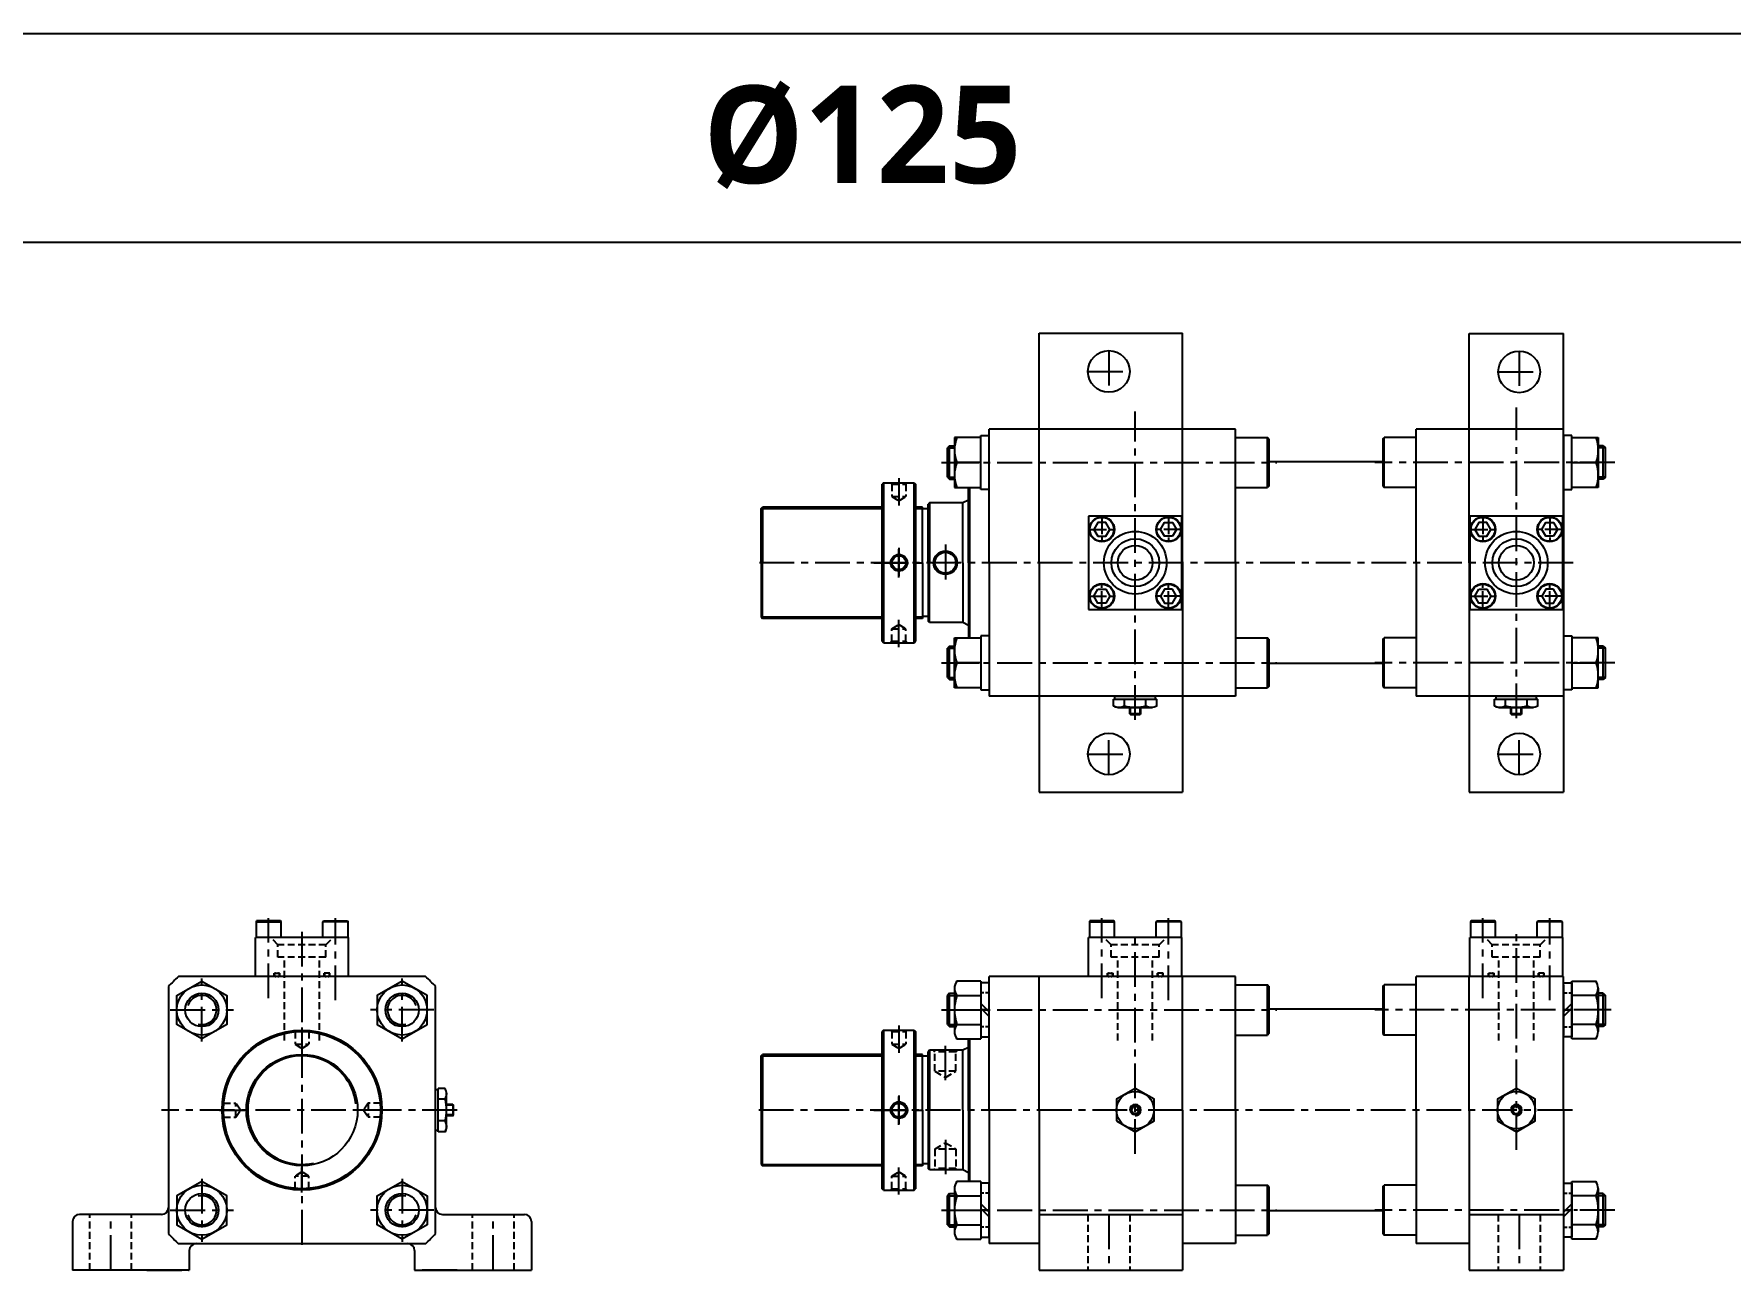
# Model space of a CAD drawing. Extents: x -819 to 10154, y 0 to 4840.
# Drawn here: x 4858 to 6078, y 3951 to 4840 of the extents above; entities that cross this region are included whole.
import ezdxf

# ---------------------------------------------------------------- set-up
doc = ezdxf.new("R2010")
doc.units = 0
doc.header["$LTSCALE"] = 10
doc.header["$MEASUREMENT"] = 0
for name, pattern in [('CENTER', [2, 1.25, -0.25, 0.25, -0.25]), ('CENTERX2', [4, 2.5, -0.5, 0.5, -0.5]), ('HIDDEN', [0.375, 0.25, -0.125]), ('HIDDENX2', [0.75, 0.5, -0.25])]:
    doc.linetypes.add(name, pattern=pattern)
doc.layers.get('0').update_dxf_attribs({"linetype": 'CONTINUOUS'})
doc.layers.get('DEFPOINTS').update_dxf_attribs({"linetype": 'CONTINUOUS'})
for name, color, linetype in [('BOM-UDEF', 3, 'CONTINUOUS'), ('CEN', 1, 'CENTERX2'), ('CENTER', 1, 'CENTER'), ('HID', 2, 'HIDDENX2'), ('HIDDEN', 2, 'HIDDEN'), ('ML', 7, 'CONTINUOUS')]:
    doc.layers.add(name, color=color, linetype=linetype)
doc.styles.add('문자', font='romans.shx')

msp = doc.modelspace()

# ---------------------------------------------------------------- linework, layer by layer
for p, q in [((6210.3, 4839.7), (0, 4839.7)), ((6210.3, 4689.7), (3602.8, 4689.7))]:
    msp.add_line(p, q)
at = {"color": 7, "linetype": 'Continuous'}
for p, q in [((5634.7, 4356.6), (5634.7, 4361.6)), ((5634.7, 4361.6), (5641, 4361.6)), ((5635.7, 4361.6), (5635.7, 4363.6)), ((5635.7, 4363.6), (5664.8, 4363.6)), ((5637.8, 4355.6), (5662.7, 4355.6)), ((5641, 4361.6), (5665.8, 4361.6)), ((5642.5, 4356.6), (5642.5, 4361.6)), ((5646.3, 4355.9), (5646.3, 4355.9)), ((5646.3, 4351.1), (5646.3, 4355.6)), ((5654.3, 4351.1), (5654.3, 4355.6)), ((5658, 4356.6), (5658, 4361.6)), ((5664.8, 4361.6), (5664.8, 4363.6)), ((5665.8, 4356.6), (5665.8, 4361.6)), ((5908.7, 4356.6), (5908.7, 4361.6)), ((5908.7, 4361.6), (5915, 4361.6)), ((5909.7, 4361.6), (5909.7, 4363.6)), ((5909.7, 4363.6), (5938.8, 4363.6)), ((5911.8, 4355.6), (5936.7, 4355.6)), ((5915, 4361.6), (5939.8, 4361.6)), ((5916.5, 4356.6), (5916.5, 4361.6)), ((5920.3, 4355.9), (5920.3, 4355.9)), ((5920.3, 4351.1), (5920.3, 4355.6)), ((5928.3, 4351.1), (5928.3, 4355.6)), ((5932, 4356.6), (5932, 4361.6)), ((5938.8, 4361.6), (5938.8, 4363.6)), ((5939.8, 4356.6), (5939.8, 4361.6)), ((5646.3, 4351.1), (5646.8, 4350.6)), ((5654.3, 4351.1), (5646.3, 4351.1)), ((5646.8, 4350.6), (5653.8, 4350.6)), ((5654.3, 4351.1), (5653.8, 4350.6)), ((5920.3, 4351.1), (5920.8, 4350.6)), ((5928.3, 4351.1), (5920.3, 4351.1)), ((5920.8, 4350.6), (5927.8, 4350.6)), ((5928.3, 4351.1), (5927.8, 4350.6)), ((5147.2, 4051.5), (5147.2, 4080.7)), ((5149.2, 4080.7), (5147.2, 4080.7)), ((5154.2, 4081.7), (5149.2, 4081.7)), ((5149.2, 4056.9), (5149.2, 4081.7)), ((5154.2, 4073.9), (5149.2, 4073.9)), ((5155.2, 4053.7), (5155.2, 4078.5)), ((5154.9, 4062.1), (5154.9, 4062.1)), ((5159.7, 4070.1), (5155.2, 4070.1)), ((5159.7, 4062.1), (5155.2, 4062.1)), ((5159.7, 4070.1), (5160.2, 4069.6)), ((5159.7, 4070.1), (5159.7, 4062.1)), ((5159.7, 4062.1), (5160.2, 4062.6)), ((5160.2, 4062.6), (5160.2, 4069.6)), ((5149.2, 4051.5), (5147.2, 4051.5)), ((5154.2, 4058.3), (5149.2, 4058.3)), ((5149.2, 4050.5), (5149.2, 4056.9)), ((5154.2, 4050.5), (5149.2, 4050.5))]:
    msp.add_line(p, q, dxfattribs=at)
for points in [[(5636.8, 4058.3), (5650.3, 4050.5), (5663.8, 4058.3), (5663.8, 4073.9), (5650.3, 4081.7), (5636.8, 4073.9)], [(5910.8, 4058.3), (5924.3, 4050.5), (5937.8, 4058.3), (5937.8, 4073.9), (5924.3, 4081.7), (5910.8, 4073.9)], [(5648.8, 4068.6), (5647.4, 4066.1), (5648.8, 4063.6), (5651.7, 4063.6), (5653.1, 4066.1), (5651.7, 4068.6)], [(5922.8, 4068.6), (5921.4, 4066.1), (5922.8, 4063.6), (5925.7, 4063.6), (5927.1, 4066.1), (5925.7, 4068.6)]]:
    msp.add_lwpolyline(points, close=True, dxfattribs=at)
for centre, radius in [((5650.3, 4066.1), 13.5), ((5924.3, 4066.1), 13.5), ((5650.3, 4066.1), 3.5), ((5924.3, 4066.1), 3.5)]:
    msp.add_circle(centre, radius, dxfattribs=at)
for centre, radius, start, end in [((5637.8, 4361.3), 5.62, 235.6158, 270), ((5638.6, 4363.9), 8.22, 241.7006, 298.2994), ((5650.2, 4387), 31.3, 255.6172, 270.0141), ((5650.3, 4387), 31.3, 269.9859, 284.3828), ((5661.9, 4363.9), 8.22, 241.7006, 298.2994), ((5911.8, 4361.3), 5.62, 235.6158, 270), ((5912.6, 4363.9), 8.22, 241.7006, 298.2994), ((5924.2, 4387), 31.3, 255.6172, 270.0141), ((5924.3, 4387), 31.3, 269.9859, 284.3828), ((5935.9, 4363.9), 8.22, 241.7006, 298.2994), ((5147, 4077.8), 8.22, 331.7006, 28.2994), ((5123.9, 4066.1), 31.3, 359.9859, 14.3828), ((5123.9, 4066.1), 31.3, 345.6172, 0.0141), ((5147, 4054.4), 8.22, 331.7006, 28.2994), ((5149.6, 4053.7), 5.62, 325.6158, 0)]:
    msp.add_arc(centre, radius, start, end, dxfattribs=at)
at = {"layer": 'BOM-UDEF', "color": 0}
for p, q in [((5581.3, 4555.6), (5581.3, 4624.6)), ((5581.3, 4624.6), (5684.3, 4624.6)), ((5684.3, 4555.6), (5684.3, 4624.6)), ((5890.3, 4555.3), (5890.3, 4624.3)), ((5890.3, 4624.3), (5958.3, 4624.3)), ((5958.3, 4555.3), (5958.3, 4624.3)), ((5581.3, 4363.6), (5581.3, 4294.6)), ((5684.3, 4363.6), (5684.3, 4294.6)), ((5890.3, 4363.6), (5890.3, 4294.6)), ((5958.3, 4363.6), (5958.3, 4294.6)), ((5581.3, 4294.6), (5684.3, 4294.6)), ((5890.3, 4294.6), (5958.3, 4294.6)), ((5581.3, 3991.1), (5684.3, 3991.1)), ((5890.3, 3991.1), (5958.3, 3991.1)), ((4970.2, 3951.1), (4886.2, 3951.1)), ((5132.2, 3951.1), (5216.2, 3951.1)), ((5581.3, 3951.1), (5684.3, 3951.1)), ((5890.3, 3951.1), (5958.3, 3951.1))]:
    msp.add_line(p, q, dxfattribs=at)
for centre in [(5631.3, 4597.1), (5926.3, 4596.8), (5631.3, 4322.1), (5926.3, 4322.1)]:
    msp.add_circle(centre, 15, dxfattribs=at)
at = {"layer": 'CEN'}
for p, q in [((5631.3, 4612.1), (5631.3, 4582.1)), ((5926.3, 4611.8), (5926.3, 4581.8)), ((5616.3, 4597.1), (5646.3, 4597.1)), ((5911.3, 4596.8), (5941.3, 4596.8)), ((5650.3, 4346.7), (5650.3, 4568.4)), ((5924.3, 4347.8), (5924.3, 4571.1)), ((5511.1, 4531.6), (5752, 4531.6)), ((5995, 4531.6), (5822.5, 4531.6)), ((5480.4, 4520.4), (5480.4, 4500.8)), ((5480.4, 4520.4), (5480.4, 4500.8)), ((5480.4, 4470.2), (5480.4, 4449.9)), ((5480.4, 4449.1), (5480.4, 4469.4)), ((5513.8, 4472.6), (5513.8, 4446.7)), ((5965.1, 4459.6), (5375.7, 4459.6)), ((5462.3, 4459.6), (5497.6, 4459.6)), ((5462.3, 4459.6), (5497.6, 4459.6)), ((5462.3, 4459.6), (5497.6, 4459.6)), ((5462.3, 4459.6), (5497.6, 4459.6)), ((5480.4, 4398.9), (5480.4, 4418.5)), ((5480.4, 4398.9), (5480.4, 4418.5)), ((5511.1, 4387.6), (5752, 4387.6)), ((5995, 4387.6), (5822.5, 4387.6)), ((5631.3, 4307.1), (5631.3, 4337.1)), ((5926.3, 4307.1), (5926.3, 4337.1)), ((5616.3, 4322.1), (5646.3, 4322.1)), ((5911.3, 4322.1), (5941.3, 4322.1)), ((5027.2, 4146.5), (5027.2, 4204.1)), ((5075.2, 4145.1), (5075.2, 4204.1)), ((5626.3, 4146.5), (5626.3, 4204.1)), ((5674.3, 4145.1), (5674.3, 4204.1)), ((5900.3, 4146.5), (5900.3, 4204.1)), ((5948.3, 4145.1), (5948.3, 4204.1)), ((5051.2, 4194.3), (5051.2, 3965.6)), ((5650.3, 4034.7), (5650.3, 4192)), ((5924.3, 4037.5), (5924.3, 4193.4)), ((4979.2, 4115.4), (4979.2, 4160.8)), ((5123.2, 4115.4), (5123.2, 4160.8)), ((4956.5, 4138.1), (5001.9, 4138.1)), ((5145.9, 4138.1), (5100.5, 4138.1)), ((5511.1, 4138.1), (5752, 4138.1)), ((5992.4, 4138.1), (5822.5, 4138.1)), ((5051.2, 4125.4), (5051.2, 4107.3)), ((5480.4, 4126.9), (5480.4, 4107.3)), ((5480.4, 4126.9), (5480.4, 4107.3)), ((5513.8, 4087.6), (5513.8, 4112.2)), ((5480.4, 4076.6), (5480.4, 4056.3)), ((5480.4, 4055.6), (5480.4, 4075.9)), ((5162.7, 4066.1), (4950.3, 4066.1)), ((4992, 4066.1), (5010, 4066.1)), ((5110.4, 4066.1), (5092.4, 4066.1)), ((5964.6, 4066.1), (5375.9, 4066.1)), ((5462.3, 4066.1), (5497.6, 4066.1)), ((5462.3, 4066.1), (5497.6, 4066.1)), ((5462.3, 4066.1), (5497.6, 4066.1)), ((5462.3, 4066.1), (5497.6, 4066.1)), ((5513.8, 4044.7), (5513.8, 4020)), ((5051.2, 4006.9), (5051.2, 4024.9)), ((5480.4, 4005.4), (5480.4, 4024.9)), ((5480.4, 4005.4), (5480.4, 4024.9)), ((4979.2, 4016.8), (4979.2, 3971.4)), ((5123.2, 4016.8), (5123.2, 3971.4)), ((4913.7, 3951.1), (4913.7, 3991.1)), ((4956.5, 3994.1), (5001.9, 3994.1)), ((5145.9, 3994.1), (5100.5, 3994.1)), ((5188.7, 3951.1), (5188.7, 3991.1)), ((5511.1, 3994.1), (5752, 3994.1)), ((5631.3, 3991.1), (5631.3, 3951.1)), ((5995, 3994.1), (5822.5, 3994.1)), ((5926.3, 3991.1), (5926.3, 3951.1)), ((4939.7, 3951.1), (4970.2, 3951.1)), ((5162.7, 3951.1), (5132.2, 3951.1))]:
    msp.add_line(p, q, dxfattribs=at)
at = {"layer": 'CENTER'}
for p, q in [((5520.3, 4531.6), (5539.4, 4531.6)), ((5983.2, 4531.6), (5964.1, 4531.6)), ((5626.3, 4492.7), (5626.3, 4474.6)), ((5674.3, 4492.7), (5674.3, 4474.6)), ((5900.3, 4492.7), (5900.3, 4474.6)), ((5948.3, 4492.7), (5948.3, 4474.6)), ((5617.2, 4483.6), (5635.3, 4483.6)), ((5683.3, 4483.6), (5665.2, 4483.6)), ((5891.2, 4483.6), (5909.3, 4483.6)), ((5957.3, 4483.6), (5939.2, 4483.6)), ((5626.3, 4426.6), (5626.3, 4444.7)), ((5674.3, 4426.6), (5674.3, 4444.7)), ((5900.3, 4426.6), (5900.3, 4444.7)), ((5948.3, 4426.6), (5948.3, 4444.7)), ((5617.2, 4435.6), (5635.3, 4435.6)), ((5683.3, 4435.6), (5665.2, 4435.6)), ((5891.2, 4435.6), (5909.3, 4435.6)), ((5957.3, 4435.6), (5939.2, 4435.6)), ((5520.3, 4387.6), (5539.4, 4387.6)), ((5983.2, 4387.6), (5964.1, 4387.6)), ((5516.1, 4138.1), (5539.4, 4138.1)), ((5516.1, 4138.1), (5539.4, 4138.1)), ((5545.3, 4138.1), (5539.3, 4138.1)), ((5958.2, 4138.1), (5964.2, 4138.1)), ((5983.2, 4138.1), (5964.1, 4138.1)), ((5516.1, 3994.1), (5539.4, 3994.1)), ((5516.1, 3994.1), (5539.4, 3994.1)), ((5545.3, 3994.1), (5539.3, 3994.1)), ((5958.2, 3994.1), (5964.2, 3994.1)), ((5983.2, 3994.1), (5964.1, 3994.1)), ((5983.2, 3994.1), (5964.1, 3994.1))]:
    msp.add_line(p, q, dxfattribs=at)
at = {"layer": 'DEFPOINTS', "color": 0, "linetype": 'ByBlock'}
msp.add_point((5501.3, 4024.1), dxfattribs=at)
at = {"layer": 'HID'}
for p, q in [((5475.4, 4516.1), (5474.4, 4517.1)), ((5475.4, 4516.1), (5474.4, 4517.1)), ((5475.4, 4516.1), (5475.4, 4507.1)), ((5475.4, 4516.1), (5475.4, 4507.1)), ((5475.4, 4516.1), (5485.4, 4516.1)), ((5475.4, 4516.1), (5485.4, 4516.1)), ((5485.4, 4516.1), (5486.4, 4517.1)), ((5485.4, 4516.1), (5486.4, 4517.1)), ((5485.4, 4516.1), (5485.4, 4507.1)), ((5485.4, 4516.1), (5485.4, 4507.1)), ((5475.4, 4507.1), (5485.4, 4507.1)), ((5475.4, 4507.1), (5480.4, 4504)), ((5475.4, 4507.1), (5480.4, 4504)), ((5475.4, 4507.1), (5485.4, 4507.1)), ((5480.4, 4504), (5485.4, 4507.1)), ((5480.4, 4504), (5485.4, 4507.1)), ((5475.4, 4412.1), (5480.4, 4415.3)), ((5475.4, 4412.1), (5480.4, 4415.3)), ((5480.4, 4415.3), (5485.4, 4412.1)), ((5480.4, 4415.3), (5485.4, 4412.1)), ((5475.4, 4403.1), (5474.4, 4402.1)), ((5475.4, 4403.1), (5474.4, 4402.1)), ((5475.4, 4403.1), (5475.4, 4412.1)), ((5475.4, 4403.1), (5475.4, 4412.1)), ((5475.4, 4412.1), (5485.4, 4412.1)), ((5475.4, 4412.1), (5485.4, 4412.1)), ((5475.4, 4403.1), (5485.4, 4403.1)), ((5475.4, 4403.1), (5485.4, 4403.1)), ((5485.4, 4403.1), (5485.4, 4412.1)), ((5485.4, 4403.1), (5485.4, 4412.1)), ((5485.4, 4403.1), (5486.4, 4402.1)), ((5485.4, 4403.1), (5486.4, 4402.1)), ((5033.9, 4184.9), (5028.7, 4190.1)), ((5033.9, 4176.1), (5033.9, 4184.9)), ((5068.4, 4184.9), (5033.9, 4184.9)), ((5068.4, 4184.9), (5073.7, 4190.1)), ((5068.4, 4176.1), (5068.4, 4184.9)), ((5633, 4184.9), (5627.8, 4190.1)), ((5667.5, 4184.9), (5633, 4184.9)), ((5633, 4176.1), (5633, 4184.9)), ((5667.5, 4184.9), (5672.8, 4190.1)), ((5667.5, 4176.1), (5667.5, 4184.9)), ((5907, 4184.9), (5901.8, 4190.1)), ((5907, 4176.1), (5907, 4184.9)), ((5941.5, 4184.9), (5907, 4184.9)), ((5941.5, 4184.9), (5946.8, 4190.1)), ((5941.5, 4176.1), (5941.5, 4184.9)), ((5068.4, 4176.1), (5033.9, 4176.1)), ((5038.7, 4116.2), (5038.7, 4176.1)), ((5063.7, 4116.2), (5063.7, 4176.1)), ((5667.5, 4176.1), (5633, 4176.1)), ((5637.8, 4116.2), (5637.8, 4176.1)), ((5662.8, 4116.2), (5662.8, 4176.1)), ((5941.5, 4176.1), (5907, 4176.1)), ((5911.8, 4116.2), (5911.8, 4176.1)), ((5936.8, 4116.2), (5936.8, 4176.1)), ((5031.2, 4164.5), (5035.2, 4164.5)), ((5031.2, 4162.1), (5031.2, 4164.5)), ((5035.2, 4162.1), (5035.2, 4164.5)), ((5067.2, 4162.1), (5067.2, 4164.5)), ((5071.2, 4164.5), (5067.2, 4164.5)), ((5071.2, 4162.1), (5071.2, 4164.5)), ((5630.3, 4162.1), (5630.3, 4164.5)), ((5630.3, 4164.5), (5634.3, 4164.5)), ((5634.3, 4162.1), (5634.3, 4164.5)), ((5666.3, 4162.1), (5666.3, 4164.5)), ((5670.3, 4164.5), (5666.3, 4164.5)), ((5670.3, 4162.1), (5670.3, 4164.5)), ((5904.3, 4164.5), (5908.3, 4164.5)), ((5904.3, 4162.1), (5904.3, 4164.5)), ((5908.3, 4162.1), (5908.3, 4164.5)), ((5940.3, 4162.1), (5940.3, 4164.5)), ((5944.3, 4164.5), (5940.3, 4164.5)), ((5944.3, 4162.1), (5944.3, 4164.5)), ((5046.2, 4122.6), (5045.5, 4123.3)), ((5046.2, 4122.6), (5056.2, 4122.6)), ((5046.2, 4122.6), (5046.2, 4113.6)), ((5056.2, 4122.6), (5056.9, 4123.3)), ((5056.2, 4122.6), (5056.2, 4113.6)), ((5475.4, 4122.6), (5474.4, 4123.6)), ((5475.4, 4122.6), (5474.4, 4123.6)), ((5475.4, 4122.6), (5475.4, 4113.6)), ((5475.4, 4122.6), (5475.4, 4113.6)), ((5475.4, 4122.6), (5485.4, 4122.6)), ((5475.4, 4122.6), (5485.4, 4122.6)), ((5485.4, 4122.6), (5486.4, 4123.6)), ((5485.4, 4122.6), (5486.4, 4123.6)), ((5485.4, 4122.6), (5485.4, 4113.6)), ((5485.4, 4122.6), (5485.4, 4113.6)), ((5046.2, 4113.6), (5051.2, 4110.4)), ((5046.2, 4113.6), (5056.2, 4113.6)), ((5051.2, 4110.4), (5056.2, 4113.6)), ((5475.4, 4113.6), (5480.4, 4110.4)), ((5475.4, 4113.6), (5480.4, 4110.4)), ((5475.4, 4113.6), (5485.4, 4113.6)), ((5475.4, 4113.6), (5485.4, 4113.6)), ((5480.4, 4110.4), (5485.4, 4113.6)), ((5480.4, 4110.4), (5485.4, 4113.6)), ((5505.3, 4109.1), (5506.3, 4108.1)), ((5521.3, 4108.1), (5506.3, 4108.1)), ((5506.3, 4094.1), (5506.3, 4108.1)), ((5521.3, 4108.1), (5522.3, 4109.1)), ((5521.3, 4094.1), (5521.3, 4108.1)), ((5521.3, 4094.1), (5506.3, 4094.1)), ((5506.3, 4094.1), (5513.8, 4089.5)), ((5513.8, 4089.5), (5521.3, 4094.1)), ((4994.7, 4071.1), (4994, 4071.8)), ((4994.7, 4061.1), (4994, 4060.4)), ((4994.7, 4071.1), (5003.7, 4071.1)), ((4994.7, 4061.1), (4994.7, 4071.1)), ((4994.7, 4061.1), (5003.7, 4061.1)), ((5006.9, 4066.1), (5003.7, 4071.1)), ((5003.7, 4061.1), (5003.7, 4071.1)), ((5003.7, 4061.1), (5006.9, 4066.1)), ((5098.7, 4071.1), (5095.5, 4066.1)), ((5095.5, 4066.1), (5098.7, 4061.1)), ((5107.7, 4071.1), (5098.7, 4071.1)), ((5098.7, 4071.1), (5098.7, 4061.1)), ((5107.7, 4061.1), (5098.7, 4061.1)), ((5107.7, 4071.1), (5108.4, 4071.8)), ((5107.7, 4071.1), (5107.7, 4061.1)), ((5107.7, 4061.1), (5108.4, 4060.4)), ((5506.3, 4038.1), (5513.8, 4042.7)), ((5521.3, 4038.1), (5506.3, 4038.1)), ((5506.3, 4038.1), (5506.3, 4024.1)), ((5513.8, 4042.7), (5521.3, 4038.1)), ((5521.3, 4038.1), (5521.3, 4024.1)), ((5051.2, 4021.8), (5046.2, 4018.6)), ((5046.2, 4009.6), (5046.2, 4018.6)), ((5056.2, 4018.6), (5046.2, 4018.6)), ((5056.2, 4018.6), (5051.2, 4021.8)), ((5056.2, 4009.6), (5056.2, 4018.6)), ((5475.4, 4018.6), (5480.4, 4021.8)), ((5475.4, 4018.6), (5480.4, 4021.8)), ((5475.4, 4009.6), (5475.4, 4018.6)), ((5475.4, 4009.6), (5475.4, 4018.6)), ((5475.4, 4018.6), (5485.4, 4018.6)), ((5475.4, 4018.6), (5485.4, 4018.6)), ((5480.4, 4021.8), (5485.4, 4018.6)), ((5480.4, 4021.8), (5485.4, 4018.6)), ((5485.4, 4009.6), (5485.4, 4018.6)), ((5485.4, 4009.6), (5485.4, 4018.6)), ((5505.3, 4023.1), (5506.3, 4024.1)), ((5521.3, 4024.1), (5506.3, 4024.1)), ((5521.3, 4024.1), (5522.3, 4023.1)), ((5046.2, 4009.6), (5045.5, 4008.9)), ((5056.2, 4009.6), (5046.2, 4009.6)), ((5056.2, 4009.6), (5056.9, 4008.9)), ((5475.4, 4009.6), (5474.4, 4008.6)), ((5475.4, 4009.6), (5474.4, 4008.6)), ((5475.4, 4009.6), (5485.4, 4009.6)), ((5475.4, 4009.6), (5485.4, 4009.6)), ((5485.4, 4009.6), (5486.4, 4008.6)), ((5485.4, 4009.6), (5486.4, 4008.6)), ((4898.7, 3951.1), (4898.7, 3991.1)), ((4928.7, 3951.1), (4928.7, 3991.1)), ((5173.7, 3951.1), (5173.7, 3991.1)), ((5203.7, 3951.1), (5203.7, 3991.1)), ((5616.3, 3991.1), (5616.3, 3951.1)), ((5646.3, 3991.1), (5646.3, 3951.1)), ((5911.3, 3991.1), (5911.3, 3951.1)), ((5941.3, 3991.1), (5941.3, 3951.1))]:
    msp.add_line(p, q, dxfattribs=at)
for centre, start, end in [((5032.5, 4163.3), 90, 270), ((5033.9, 4163.3), 270, 90), ((5068.5, 4163.3), 90, 270), ((5069.9, 4163.3), 270, 90), ((5631.5, 4163.3), 90, 270), ((5632.9, 4163.3), 270, 90), ((5667.6, 4163.3), 90, 270), ((5669, 4163.3), 270, 90), ((5905.5, 4163.3), 90, 270), ((5906.9, 4163.3), 270, 90), ((5941.6, 4163.3), 90, 270), ((5943, 4163.3), 270, 90)]:
    msp.add_arc(centre, 1.2, start, end, dxfattribs=at)
at = {"layer": 'HIDDEN'}
for p, q in [((5545.2, 4150.4), (5539.3, 4150.4)), ((5958.3, 4150.4), (5964.2, 4150.4)), ((5545.2, 4125.9), (5539.3, 4125.9)), ((5958.3, 4125.9), (5964.2, 4125.9)), ((5545.2, 4006.4), (5539.3, 4006.4)), ((5958.3, 4006.4), (5964.2, 4006.4)), ((5545.2, 3981.9), (5539.3, 3981.9)), ((5958.3, 3981.9), (5964.2, 3981.9))]:
    msp.add_line(p, q, dxfattribs=at)
at = {"layer": 'ML'}
for p, q in [((5520.3, 4549.6), (5520.3, 4513.6)), ((5539.3, 4549.6), (5520.3, 4549.6)), ((5539.3, 4512.3), (5539.3, 4551)), ((5539.3, 4551), (5545.2, 4551)), ((5539.3, 4513.6), (5539.3, 4549.6)), ((5722.3, 4555.6), (5545.3, 4555.6)), ((5545.3, 4459.6), (5545.3, 4555.6)), ((5581.3, 4459.6), (5581.3, 4555.6)), ((5684.3, 4459.6), (5684.3, 4555.6)), ((5722.3, 4459.6), (5722.3, 4555.6)), ((5722.3, 4549.6), (5745.3, 4549.6)), ((5745.3, 4513.6), (5745.3, 4549.6)), ((5746.3, 4548.6), (5745.3, 4549.6)), ((5828.3, 4548.6), (5829.3, 4549.6)), ((5852.3, 4549.6), (5829.3, 4549.6)), ((5829.3, 4513.6), (5829.3, 4549.6)), ((5958.3, 4555.6), (5852.3, 4555.6)), ((5852.3, 4459.6), (5852.3, 4555.6)), ((5890.3, 4459.6), (5890.3, 4555.6)), ((5958.3, 4459.6), (5958.3, 4555.6)), ((5964.2, 4551), (5958.3, 4551)), ((5958.3, 4551), (5958.3, 4368.3)), ((5958.3, 4549.6), (5958.3, 4513.6)), ((5964.2, 4512.3), (5964.2, 4551)), ((5964.2, 4513.6), (5964.2, 4549.6)), ((5964.2, 4549.6), (5983.2, 4549.6)), ((5983.2, 4549.6), (5983.2, 4513.6)), ((5516.7, 4543.6), (5515.2, 4542.1)), ((5515.2, 4521.1), (5515.2, 4542.1)), ((5516.7, 4519.6), (5516.7, 4543.6)), ((5516.7, 4543.6), (5520.3, 4543.6)), ((5746.3, 4548.6), (5746.3, 4514.6)), ((5828.3, 4548.6), (5828.3, 4514.6)), ((5986.8, 4543.6), (5983.2, 4543.6)), ((5986.8, 4519.6), (5986.8, 4543.6)), ((5986.8, 4543.6), (5988.3, 4542.1)), ((5988.3, 4521.1), (5988.3, 4542.1)), ((5539.3, 4531.6), (5522, 4531.6)), ((5828.3, 4532.1), (5746.3, 4532.1)), ((5964.2, 4531.6), (5981.5, 4531.6)), ((5469.4, 4517.1), (5468.4, 4516.1)), ((5469.4, 4517.1), (5468.4, 4516.1)), ((5468.4, 4403.1), (5468.4, 4516.1)), ((5468.4, 4516.1), (5468.4, 4403.1)), ((5469.4, 4517.1), (5469.4, 4402.1)), ((5469.4, 4402.1), (5469.4, 4517.1)), ((5469.4, 4517.1), (5491.4, 4517.1)), ((5469.4, 4517.1), (5491.4, 4517.1)), ((5491.4, 4517.1), (5491.4, 4402.1)), ((5491.4, 4402.1), (5491.4, 4517.1)), ((5491.4, 4517.1), (5492.4, 4516.1)), ((5491.4, 4517.1), (5492.4, 4516.1)), ((5492.4, 4403.1), (5492.4, 4516.1)), ((5492.4, 4516.1), (5492.4, 4403.1)), ((5515.2, 4521.1), (5516.7, 4519.6)), ((5516.7, 4519.6), (5520.3, 4519.6)), ((5520.3, 4513.6), (5539.3, 4513.6)), ((5530.3, 4459.6), (5530.3, 4513.6)), ((5531.3, 4405.6), (5531.3, 4513.6)), ((5545.2, 4512.3), (5539.3, 4512.3)), ((5722.3, 4513.6), (5745.3, 4513.6)), ((5746.3, 4514.6), (5745.3, 4513.6)), ((5828.3, 4514.6), (5829.3, 4513.6)), ((5852.3, 4513.6), (5829.3, 4513.6)), ((5958.3, 4512.3), (5964.2, 4512.3)), ((5983.2, 4513.6), (5964.2, 4513.6)), ((5986.8, 4519.6), (5983.2, 4519.6)), ((5988.3, 4521.1), (5986.8, 4519.6)), ((5502.3, 4502.6), (5501.3, 4501.6)), ((5501.3, 4459.6), (5501.3, 4501.6)), ((5502.3, 4502.6), (5502.3, 4459.6)), ((5526.3, 4502.6), (5502.3, 4502.6)), ((5530.3, 4504.6), (5526.3, 4502.6)), ((5526.3, 4459.6), (5526.3, 4502.6)), ((5381.3, 4498.6), (5382.3, 4499.6)), ((5381.3, 4459.6), (5381.3, 4498.6)), ((5382.3, 4499.6), (5382.3, 4459.6)), ((5468.4, 4499.6), (5382.3, 4499.6)), ((5497.3, 4499.6), (5492.4, 4499.6)), ((5497.3, 4459.6), (5497.3, 4499.6)), ((5501.3, 4498.4), (5497.3, 4498.4)), ((5683.8, 4493.1), (5616.8, 4493.1)), ((5616.8, 4493.1), (5616.8, 4426.1)), ((5683.8, 4426.1), (5683.8, 4493.1)), ((5957.8, 4493.1), (5890.8, 4493.1)), ((5890.8, 4493.1), (5890.8, 4426.1)), ((5957.8, 4426.1), (5957.8, 4493.1)), ((5381.3, 4459.6), (5381.3, 4420.6)), ((5382.3, 4419.6), (5382.3, 4459.6)), ((5497.3, 4459.6), (5497.3, 4419.6)), ((5501.3, 4459.6), (5501.3, 4417.6)), ((5502.3, 4416.6), (5502.3, 4459.6)), ((5526.3, 4459.6), (5526.3, 4416.6)), ((5530.3, 4459.6), (5530.3, 4414.6)), ((5530.3, 4459.6), (5530.3, 4405.6)), ((5545.3, 4459.6), (5545.3, 4363.6)), ((5581.3, 4459.6), (5581.3, 4363.6)), ((5684.3, 4459.6), (5684.3, 4363.6)), ((5722.3, 4459.6), (5722.3, 4363.6)), ((5852.3, 4459.6), (5852.3, 4363.6)), ((5890.3, 4459.6), (5890.3, 4363.6)), ((5958.3, 4459.6), (5958.3, 4363.6)), ((5381.3, 4420.6), (5382.3, 4419.6)), ((5468.4, 4419.6), (5382.3, 4419.6)), ((5497.3, 4419.6), (5492.4, 4419.6)), ((5501.3, 4420.9), (5497.3, 4420.9)), ((5502.3, 4416.6), (5501.3, 4417.6)), ((5526.3, 4416.6), (5502.3, 4416.6)), ((5530.3, 4414.6), (5526.3, 4416.6)), ((5530.3, 4414.6), (5526.3, 4416.6)), ((5616.8, 4426.1), (5683.8, 4426.1)), ((5890.8, 4426.1), (5957.8, 4426.1)), ((5469.4, 4402.1), (5468.4, 4403.1)), ((5469.4, 4402.1), (5468.4, 4403.1)), ((5491.4, 4402.1), (5492.4, 4403.1)), ((5491.4, 4402.1), (5492.4, 4403.1)), ((5520.3, 4369.6), (5520.3, 4405.6)), ((5520.3, 4405.6), (5539.3, 4405.6)), ((5539.3, 4407), (5539.3, 4368.3)), ((5545.2, 4407), (5539.3, 4407)), ((5539.3, 4405.6), (5539.3, 4369.6)), ((5722.3, 4405.6), (5745.3, 4405.6)), ((5745.3, 4369.6), (5745.3, 4405.6)), ((5746.3, 4404.6), (5745.3, 4405.6)), ((5746.3, 4404.6), (5746.3, 4370.6)), ((5828.3, 4404.6), (5829.3, 4405.6)), ((5828.3, 4404.6), (5828.3, 4370.6)), ((5852.3, 4405.6), (5829.3, 4405.6)), ((5829.3, 4369.6), (5829.3, 4405.6)), ((5958.3, 4407), (5964.2, 4407)), ((5964.2, 4407), (5964.2, 4368.3)), ((5964.2, 4405.6), (5964.2, 4369.6)), ((5983.2, 4405.6), (5964.2, 4405.6)), ((5983.2, 4369.6), (5983.2, 4405.6)), ((5469.4, 4402.1), (5491.4, 4402.1)), ((5469.4, 4402.1), (5491.4, 4402.1)), ((5516.7, 4399.6), (5515.2, 4398.1)), ((5515.2, 4377.1), (5515.2, 4398.1)), ((5516.7, 4375.6), (5516.7, 4399.6)), ((5516.7, 4399.6), (5520.3, 4399.6)), ((5986.8, 4399.6), (5983.2, 4399.6)), ((5986.8, 4375.6), (5986.8, 4399.6)), ((5986.8, 4399.6), (5988.3, 4398.1)), ((5988.3, 4377.1), (5988.3, 4398.1)), ((5539.3, 4387.6), (5522, 4387.6)), ((5828.3, 4387.1), (5746.3, 4387.1)), ((5964.2, 4387.6), (5981.5, 4387.6)), ((5515.2, 4377.1), (5516.7, 4375.6)), ((5516.7, 4375.6), (5520.3, 4375.6)), ((5539.3, 4369.6), (5520.3, 4369.6)), ((5539.3, 4368.3), (5545.2, 4368.3)), ((5722.3, 4369.6), (5745.3, 4369.6)), ((5746.3, 4370.6), (5745.3, 4369.6)), ((5828.3, 4370.6), (5829.3, 4369.6)), ((5852.3, 4369.6), (5829.3, 4369.6)), ((5964.2, 4368.3), (5958.3, 4368.3)), ((5964.2, 4369.6), (5983.2, 4369.6)), ((5986.8, 4375.6), (5983.2, 4375.6)), ((5988.3, 4377.1), (5986.8, 4375.6)), ((5722.3, 4363.6), (5545.3, 4363.6)), ((5958.3, 4363.6), (5852.3, 4363.6)), ((5018.6, 4202.1), (5018.2, 4201.4)), ((5018.2, 4201.4), (5036.2, 4201.4)), ((5018.2, 4201.4), (5018.2, 4190.1)), ((5035.8, 4202.1), (5018.6, 4202.1)), ((5036.2, 4201.4), (5035.8, 4202.1)), ((5036.2, 4190.1), (5036.2, 4201.4)), ((5066.2, 4201.4), (5066.6, 4202.1)), ((5084.2, 4201.4), (5066.2, 4201.4)), ((5066.2, 4190.1), (5066.2, 4201.4)), ((5066.6, 4202.1), (5083.8, 4202.1)), ((5083.8, 4202.1), (5084.2, 4201.4)), ((5084.2, 4201.4), (5084.2, 4190.1)), ((5617.7, 4202.1), (5617.3, 4201.4)), ((5617.3, 4201.4), (5635.3, 4201.4)), ((5617.3, 4201.4), (5617.3, 4190.1)), ((5634.8, 4202.1), (5617.7, 4202.1)), ((5635.3, 4201.4), (5634.8, 4202.1)), ((5635.3, 4190.1), (5635.3, 4201.4)), ((5665.3, 4201.4), (5665.7, 4202.1)), ((5665.3, 4190.1), (5665.3, 4201.4)), ((5683.3, 4201.4), (5665.3, 4201.4)), ((5665.7, 4202.1), (5682.8, 4202.1)), ((5682.8, 4202.1), (5683.3, 4201.4)), ((5683.3, 4201.4), (5683.3, 4190.1)), ((5891.7, 4202.1), (5891.3, 4201.4)), ((5891.3, 4201.4), (5909.3, 4201.4)), ((5891.3, 4201.4), (5891.3, 4190.1)), ((5908.8, 4202.1), (5891.7, 4202.1)), ((5909.3, 4201.4), (5908.8, 4202.1)), ((5909.3, 4190.1), (5909.3, 4201.4)), ((5939.3, 4201.4), (5939.7, 4202.1)), ((5957.3, 4201.4), (5939.3, 4201.4)), ((5939.3, 4190.1), (5939.3, 4201.4)), ((5939.7, 4202.1), (5956.8, 4202.1)), ((5956.8, 4202.1), (5957.3, 4201.4)), ((5957.3, 4201.4), (5957.3, 4190.1)), ((5017.7, 4162.1), (5017.7, 4190.1)), ((5084.7, 4190.1), (5017.7, 4190.1)), ((5084.2, 4190.1), (5066.2, 4190.1)), ((5084.7, 4162.1), (5084.7, 4190.1)), ((5683.8, 4190.1), (5616.8, 4190.1)), ((5616.8, 4162.1), (5616.8, 4190.1)), ((5683.3, 4190.1), (5665.3, 4190.1)), ((5683.8, 4162.1), (5683.8, 4190.1)), ((5890.8, 4162.1), (5890.8, 4190.1)), ((5957.8, 4190.1), (5890.8, 4190.1)), ((5957.3, 4190.1), (5939.3, 4190.1)), ((5957.8, 4162.1), (5957.8, 4190.1)), ((5140, 4162.1), (4962.4, 4162.1)), ((5539.3, 4158.9), (5522, 4158.9)), ((5539.3, 4158.9), (5539.3, 4117.3)), ((5545.3, 4066.1), (5545.3, 4162.1)), ((5722.3, 4162.1), (5545.3, 4162.1)), ((5581.3, 4066.1), (5581.3, 4162.1)), ((5684.3, 4066.1), (5684.3, 4162.1)), ((5722.3, 4066.1), (5722.3, 4162.1)), ((5958.3, 4162.1), (5852.3, 4162.1)), ((5852.3, 4066.1), (5852.3, 4162.1)), ((5890.3, 4066.1), (5890.3, 4162.1)), ((5958.3, 4066.1), (5958.3, 4162.1)), ((5964.2, 4158.9), (5981.5, 4158.9)), ((5964.2, 4117.3), (5964.2, 4158.9)), ((4955.2, 4154.9), (4955.2, 3977.3)), ((5147.2, 3977.3), (5147.2, 4154.9)), ((5516.7, 4150.1), (5515.2, 4148.6)), ((5515.2, 4127.6), (5515.2, 4148.6)), ((5516.7, 4126.1), (5516.7, 4150.1)), ((5516.7, 4150.1), (5520.3, 4150.1)), ((5520.3, 4153.7), (5520.3, 4122.5)), ((5520.3, 4153.7), (5520.3, 4122.5)), ((5522, 4148.5), (5539.3, 4148.5)), ((5522, 4148.5), (5539.3, 4148.5)), ((5545.2, 4157.5), (5539.3, 4157.5)), ((5722.3, 4156.1), (5745.3, 4156.1)), ((5745.3, 4120.1), (5745.3, 4156.1)), ((5746.3, 4155.1), (5745.3, 4156.1)), ((5746.3, 4155.1), (5746.3, 4121.1)), ((5828.3, 4155.1), (5829.3, 4156.1)), ((5828.3, 4155.1), (5828.3, 4121.1)), ((5852.3, 4156.1), (5829.3, 4156.1)), ((5829.3, 4120.1), (5829.3, 4156.1)), ((5958.3, 4157.5), (5964.2, 4157.5)), ((5958.3, 4118.8), (5958.3, 4157.5)), ((5958.3, 4156.1), (5958.3, 4120.1)), ((5964.2, 4157.5), (5964.2, 4118.8)), ((5981.5, 4148.5), (5964.2, 4148.5)), ((5983.2, 4153.7), (5983.2, 4122.5)), ((5986.8, 4150.1), (5983.2, 4150.1)), ((5986.8, 4150.1), (5988.3, 4148.6)), ((5986.8, 4126.1), (5986.8, 4150.1)), ((5988.3, 4127.6), (5988.3, 4148.6)), ((5545.2, 4136.8), (5539.3, 4142.7)), ((5545.2, 4133.5), (5539.3, 4139.4)), ((5828.3, 4138.6), (5746.3, 4138.6)), ((5958.3, 4136.8), (5964.2, 4142.7)), ((5958.3, 4133.5), (5964.2, 4139.4)), ((5469.4, 4123.6), (5468.4, 4122.6)), ((5469.4, 4123.6), (5468.4, 4122.6)), ((5468.4, 4122.6), (5468.4, 4009.6)), ((5468.4, 4009.6), (5468.4, 4122.6)), ((5469.4, 4008.6), (5469.4, 4123.6)), ((5469.4, 4123.6), (5469.4, 4008.6)), ((5469.4, 4123.6), (5491.4, 4123.6)), ((5469.4, 4123.6), (5491.4, 4123.6)), ((5491.4, 4008.6), (5491.4, 4123.6)), ((5491.4, 4123.6), (5491.4, 4008.6)), ((5491.4, 4123.6), (5492.4, 4122.6)), ((5491.4, 4123.6), (5492.4, 4122.6)), ((5492.4, 4122.6), (5492.4, 4009.6)), ((5492.4, 4009.6), (5492.4, 4122.6)), ((5515.2, 4127.6), (5516.7, 4126.1)), ((5516.7, 4126.1), (5520.3, 4126.1)), ((5522, 4127.7), (5539.3, 4127.7)), ((5522, 4127.7), (5539.3, 4127.7)), ((5981.5, 4127.7), (5964.2, 4127.7)), ((5986.8, 4126.1), (5983.2, 4126.1)), ((5988.3, 4127.6), (5986.8, 4126.1)), ((5522, 4117.3), (5539.3, 4117.3)), ((5530.3, 4111.1), (5526.3, 4109.1)), ((5530.3, 4066.1), (5530.3, 4117.3)), ((5530.3, 4066.1), (5530.3, 4111.1)), ((5531.3, 4014.9), (5531.3, 4117.3)), ((5539.3, 4118.8), (5545.2, 4118.8)), ((5722.3, 4120.1), (5745.3, 4120.1)), ((5746.3, 4121.1), (5745.3, 4120.1)), ((5828.3, 4121.1), (5829.3, 4120.1)), ((5852.3, 4120.1), (5829.3, 4120.1)), ((5964.2, 4118.8), (5958.3, 4118.8)), ((5981.5, 4117.3), (5964.2, 4117.3)), ((5381.3, 4105.1), (5382.3, 4106.1)), ((5381.3, 4066.1), (5381.3, 4105.1)), ((5468.4, 4106.1), (5382.3, 4106.1)), ((5382.3, 4106.1), (5382.3, 4066.1)), ((5497.3, 4106.1), (5492.4, 4106.1)), ((5497.3, 4066.1), (5497.3, 4106.1)), ((5501.3, 4104.9), (5497.3, 4104.9)), ((5502.3, 4109.1), (5501.3, 4108.1)), ((5501.3, 4066.1), (5501.3, 4108.1)), ((5502.3, 4109.1), (5502.3, 4066.1)), ((5526.3, 4109.1), (5502.3, 4109.1)), ((5526.3, 4066.1), (5526.3, 4109.1)), ((5381.3, 4066.1), (5381.3, 4027.1)), ((5382.3, 4026.1), (5382.3, 4066.1)), ((5497.3, 4066.1), (5497.3, 4026.1)), ((5501.3, 4066.1), (5501.3, 4024.1)), ((5502.3, 4023.1), (5502.3, 4066.1)), ((5526.3, 4066.1), (5526.3, 4023.1)), ((5530.3, 4066.1), (5530.3, 4014.9)), ((5545.3, 4066.1), (5545.3, 3970.1)), ((5581.3, 4066.1), (5581.3, 3951.1)), ((5684.3, 4066.1), (5684.3, 3951.1)), ((5722.3, 4066.1), (5722.3, 3970.1)), ((5722.3, 4066.1), (5722.3, 3970.1)), ((5852.3, 4066.1), (5852.3, 3970.1)), ((5890.3, 4066.1), (5890.3, 3951.1)), ((5958.3, 4066.1), (5958.3, 3951.1)), ((5381.3, 4027.1), (5382.3, 4026.1)), ((5468.4, 4026.1), (5382.3, 4026.1)), ((5497.3, 4026.1), (5492.4, 4026.1)), ((5501.3, 4027.4), (5497.3, 4027.4)), ((5502.3, 4023.1), (5501.3, 4024.1)), ((5526.3, 4023.1), (5502.3, 4023.1)), ((5539.3, 4014.9), (5522, 4014.9)), ((5530.3, 4021.1), (5526.3, 4023.1)), ((5539.3, 4014.9), (5539.3, 3973.3)), ((5539.3, 4013.5), (5539.3, 3974.8)), ((5545.2, 4013.5), (5539.3, 4013.5)), ((5545.2, 3974.8), (5545.2, 4013.5)), ((5958.3, 4013.5), (5964.2, 4013.5)), ((5964.2, 3973.3), (5964.2, 4014.9)), ((5964.2, 4014.9), (5981.5, 4014.9)), ((5964.2, 4013.5), (5964.2, 3974.8)), ((5469.4, 4008.6), (5468.4, 4009.6)), ((5469.4, 4008.6), (5468.4, 4009.6)), ((5469.4, 4008.6), (5491.4, 4008.6)), ((5469.4, 4008.6), (5491.4, 4008.6)), ((5491.4, 4008.6), (5492.4, 4009.6)), ((5491.4, 4008.6), (5492.4, 4009.6)), ((5516.7, 4006.1), (5515.2, 4004.6)), ((5515.2, 3983.6), (5515.2, 4004.6)), ((5516.7, 3982.1), (5516.7, 4006.1)), ((5516.7, 4006.1), (5520.3, 4006.1)), ((5520.3, 4009.7), (5520.3, 3978.5)), ((5520.3, 4009.7), (5520.3, 3978.5)), ((5522, 4004.5), (5539.3, 4004.5)), ((5522, 4004.5), (5539.3, 4004.5)), ((5722.3, 4012.1), (5745.3, 4012.1)), ((5745.3, 3976.1), (5745.3, 4012.1)), ((5746.3, 4011.1), (5745.3, 4012.1)), ((5746.3, 4011.1), (5746.3, 3977.1)), ((5828.3, 4011.1), (5829.3, 4012.1)), ((5828.3, 4011.1), (5828.3, 3977.1)), ((5829.3, 3976.1), (5829.3, 4012.1)), ((5852.3, 4012.1), (5829.3, 4012.1)), ((5981.5, 4004.5), (5964.2, 4004.5)), ((5981.5, 4004.5), (5964.2, 4004.5)), ((5983.2, 4009.7), (5983.2, 3978.5)), ((5983.2, 4009.7), (5983.2, 3978.5)), ((5986.8, 4006.1), (5983.2, 4006.1)), ((5986.8, 3982.1), (5986.8, 4006.1)), ((5986.8, 4006.1), (5988.3, 4004.6)), ((5988.3, 3983.6), (5988.3, 4004.6)), ((4950.2, 3991.1), (4891.2, 3991.1)), ((5152.2, 3991.1), (5211.2, 3991.1)), ((5545.2, 3992.8), (5539.3, 3998.7)), ((5545.2, 3989.5), (5539.3, 3995.4)), ((5828.3, 3993.6), (5746.3, 3993.6)), ((5958.3, 3992.8), (5964.2, 3998.7)), ((5958.3, 3989.5), (5964.2, 3995.4)), ((4886.2, 3986.1), (4886.2, 3951.1)), ((5216.2, 3986.1), (5216.2, 3951.1)), ((5515.2, 3983.6), (5516.7, 3982.1)), ((5516.7, 3982.1), (5520.3, 3982.1)), ((5522, 3983.7), (5539.3, 3983.7)), ((5522, 3983.7), (5539.3, 3983.7)), ((5722.3, 3976.1), (5745.3, 3976.1)), ((5746.3, 3977.1), (5745.3, 3976.1)), ((5828.3, 3977.1), (5829.3, 3976.1)), ((5852.3, 3976.1), (5829.3, 3976.1)), ((5981.5, 3983.7), (5964.2, 3983.7)), ((5981.5, 3983.7), (5964.2, 3983.7)), ((5986.8, 3982.1), (5983.2, 3982.1)), ((5988.3, 3983.6), (5986.8, 3982.1)), ((4962.4, 3970.1), (5140, 3970.1)), ((4970.2, 3965.1), (4970.2, 3951.1)), ((5132.2, 3965.1), (5132.2, 3951.1)), ((5522, 3973.3), (5539.3, 3973.3)), ((5539.3, 3974.8), (5545.2, 3974.8)), ((5581.3, 3970.1), (5545.3, 3970.1)), ((5722.3, 3970.1), (5684.3, 3970.1)), ((5890.3, 3970.1), (5852.3, 3970.1)), ((5964.2, 3974.8), (5958.3, 3974.8)), ((5981.5, 3973.3), (5964.2, 3973.3)), ((4970.2, 3951.1), (4886.2, 3951.1)), ((5132.2, 3951.1), (5216.2, 3951.1))]:
    msp.add_line(p, q, dxfattribs=at)
at = {"layer": 'ML', "color": 2}
for p, q in [((5515.2, 4542.1), (5520.3, 4542.1)), ((5988.3, 4542.1), (5983.2, 4542.1)), ((5515.2, 4521.1), (5520.3, 4521.1)), ((5988.3, 4521.1), (5983.2, 4521.1)), ((5381.3, 4498.6), (5468.4, 4498.6)), ((5492.4, 4498.6), (5497.3, 4498.6)), ((5381.3, 4420.6), (5468.4, 4420.6)), ((5492.4, 4420.6), (5497.3, 4420.6)), ((5515.2, 4398.1), (5520.3, 4398.1)), ((5988.3, 4398.1), (5983.2, 4398.1)), ((5515.2, 4377.1), (5520.3, 4377.1)), ((5988.3, 4377.1), (5983.2, 4377.1)), ((5646.8, 4355.8), (5646.8, 4355.8)), ((5646.8, 4350.6), (5646.8, 4355.6)), ((5653.8, 4350.6), (5653.8, 4355.6)), ((5920.8, 4355.8), (5920.8, 4355.8)), ((5920.8, 4350.6), (5920.8, 4355.6)), ((5927.8, 4350.6), (5927.8, 4355.6)), ((5515.2, 4148.6), (5520.3, 4148.6)), ((5988.3, 4148.6), (5983.2, 4148.6)), ((5515.2, 4127.6), (5520.3, 4127.6)), ((5988.3, 4127.6), (5983.2, 4127.6)), ((5381.3, 4105.1), (5468.4, 4105.1)), ((5492.4, 4105.1), (5497.3, 4105.1)), ((5155, 4062.6), (5155, 4062.6)), ((5160.2, 4069.6), (5155.2, 4069.6)), ((5160.2, 4062.6), (5155.2, 4062.6)), ((5381.3, 4027.1), (5468.4, 4027.1)), ((5492.4, 4027.1), (5497.3, 4027.1)), ((5515.2, 4004.6), (5520.3, 4004.6)), ((5988.3, 4004.6), (5983.2, 4004.6)), ((5515.2, 3983.6), (5520.3, 3983.6)), ((5988.3, 3983.6), (5983.2, 3983.6))]:
    msp.add_line(p, q, dxfattribs=at)
at = {"layer": 'ML'}
for points in [[(5623.4, 4478.6), (5629.1, 4478.6), (5632, 4483.6), (5629.1, 4488.6), (5623.4, 4488.6), (5620.5, 4483.6), (5623.4, 4478.6)], [(5677.1, 4478.6), (5671.4, 4478.6), (5668.5, 4483.6), (5671.4, 4488.6), (5677.1, 4488.6), (5680, 4483.6), (5677.1, 4478.6)], [(5897.4, 4478.6), (5903.1, 4478.6), (5906, 4483.6), (5903.1, 4488.6), (5897.4, 4488.6), (5894.5, 4483.6), (5897.4, 4478.6)], [(5951.1, 4478.6), (5945.4, 4478.6), (5942.5, 4483.6), (5945.4, 4488.6), (5951.1, 4488.6), (5954, 4483.6), (5951.1, 4478.6)], [(5623.4, 4440.6), (5629.1, 4440.6), (5632, 4435.6), (5629.1, 4430.6), (5623.4, 4430.6), (5620.5, 4435.6), (5623.4, 4440.6)], [(5677.1, 4440.6), (5671.4, 4440.6), (5668.5, 4435.6), (5671.4, 4430.6), (5677.1, 4430.6), (5680, 4435.6), (5677.1, 4440.6)], [(5897.4, 4440.6), (5903.1, 4440.6), (5906, 4435.6), (5903.1, 4430.6), (5897.4, 4430.6), (5894.5, 4435.6), (5897.4, 4440.6)], [(5951.1, 4440.6), (5945.4, 4440.6), (5942.5, 4435.6), (5945.4, 4430.6), (5951.1, 4430.6), (5954, 4435.6), (5951.1, 4440.6)]]:
    msp.add_lwpolyline(points, dxfattribs=at)
for points in [[(4979.2, 4158.9), (4997.2, 4148.5), (4997.2, 4127.7), (4979.2, 4117.3), (4961.2, 4127.7), (4961.2, 4148.5)], [(5123.2, 4158.9), (5105.2, 4148.5), (5105.2, 4127.7), (5123.2, 4117.3), (5141.2, 4127.7), (5141.2, 4148.5)], [(4979.2, 3973.3), (4997.2, 3983.7), (4997.2, 4004.5), (4979.2, 4014.9), (4961.2, 4004.5), (4961.2, 3983.7)], [(5123.2, 3973.3), (5105.2, 3983.7), (5105.2, 4004.5), (5123.2, 4014.9), (5141.2, 4004.5), (5141.2, 3983.7)]]:
    msp.add_lwpolyline(points, close=True, dxfattribs=at)
for centre, radius in [((5626.3, 4483.6), 9), ((5626.3, 4483.6), 8.6), ((5674.3, 4483.6), 9), ((5674.3, 4483.6), 8.6), ((5900.3, 4483.6), 9), ((5900.3, 4483.6), 8.6), ((5948.3, 4483.6), 9), ((5948.3, 4483.6), 8.6), ((5650.3, 4459.6), 22.5), ((5650.3, 4459.6), 17.2), ((5924.3, 4459.6), 22.5), ((5924.3, 4459.6), 17.2), ((5480.4, 4459.6), 6), ((5480.4, 4459.6), 6), ((5480.4, 4459.6), 5), ((5480.4, 4459.6), 5), ((5480.4, 4459.6), 5), ((5480.4, 4459.6), 5), ((5513.8, 4459.6), 8.5), ((5513.8, 4459.6), 7.5), ((5650.3, 4459.6), 12.5), ((5924.3, 4459.6), 12.5), ((5626.3, 4435.6), 9), ((5626.3, 4435.6), 8.6), ((5674.3, 4435.6), 9), ((5674.3, 4435.6), 8.6), ((5900.3, 4435.6), 9), ((5900.3, 4435.6), 8.6), ((5948.3, 4435.6), 9), ((5948.3, 4435.6), 8.6), ((4979.2, 4138.1), 18), ((4979.2, 4138.1), 12), ((5123.2, 4138.1), 18), ((5123.2, 4138.1), 12), ((5051.2, 4066.1), 57.5), ((5051.2, 4066.1), 56.5), ((5051.2, 4066.1), 40), ((5480.4, 4066.1), 6), ((5480.4, 4066.1), 6), ((5480.4, 4066.1), 5), ((5480.4, 4066.1), 5), ((5480.4, 4066.1), 5), ((5480.4, 4066.1), 5), ((4979.2, 3994.1), 18), ((4979.2, 3994.1), 12), ((5123.2, 3994.1), 18), ((5123.2, 3994.1), 12)]:
    msp.add_circle(centre, radius, dxfattribs=at)
for centre, radius, start, end in [((5546.3, 4540.6), 26, 159.7438, 200.2562), ((5957.2, 4540.6), 26, 339.7438, 20.2562), ((5546.3, 4522.6), 26, 159.7438, 200.2562), ((5957.2, 4522.6), 26, 339.7438, 20.2562), ((5546.3, 4396.6), 26, 159.7438, 200.2562), ((5957.2, 4396.6), 26, 339.7438, 20.2562), ((5546.3, 4378.6), 26, 159.7438, 200.2562), ((5957.2, 4378.6), 26, 339.7438, 20.2562), ((5051.2, 4066.1), 130.8, 132.765, 137.235), ((5051.2, 4066.1), 130.8, 42.765, 47.235), ((5529.5, 4153.7), 9.2, 145.6158, 214.3842), ((5529.5, 4153.7), 9.2, 145.6158, 214.3842), ((5973.9, 4153.7), 9.2, 325.6158, 34.3842), ((5554.7, 4138.1), 34.4, 162.412, 197.588), ((5554.7, 4138.1), 34.4, 162.412, 197.588), ((5948.8, 4138.1), 34.4, 342.412, 17.588), ((5529.5, 4122.5), 9.2, 145.6158, 214.3842), ((5529.5, 4122.5), 9.2, 145.6158, 214.3842), ((5973.9, 4122.5), 9.2, 325.6158, 34.3842), ((5529.5, 4009.7), 9.2, 145.6158, 214.3842), ((5529.5, 4009.7), 9.2, 145.6158, 214.3842), ((5973.9, 4009.7), 9.2, 325.6158, 34.3842), ((5973.9, 4009.7), 9.2, 325.6158, 34.3842), ((5554.7, 3994.1), 34.4, 162.412, 197.588), ((5554.7, 3994.1), 34.4, 162.412, 197.588), ((5948.8, 3994.1), 34.4, 342.412, 17.588), ((5948.8, 3994.1), 34.4, 342.412, 17.588), ((4891.2, 3986.1), 5, 90, 180), ((4950.2, 3996.1), 5, 270, 0), ((5152.2, 3996.1), 5, 180, 270), ((5211.2, 3986.1), 5, 0, 90), ((5051.2, 4066.1), 130.8, 222.765, 227.235), ((5051.2, 4066.1), 130.8, 312.765, 317.235), ((5529.5, 3978.5), 9.2, 145.6158, 214.3842), ((5529.5, 3978.5), 9.2, 145.6158, 214.3842), ((5973.9, 3978.5), 9.2, 325.6158, 34.3842), ((5973.9, 3978.5), 9.2, 325.6158, 34.3842), ((4975.2, 3965.1), 5, 90, 180), ((5127.2, 3965.1), 5, 0, 90)]:
    msp.add_arc(centre, radius, start, end, dxfattribs=at)
at = {"layer": 'ML', "color": 2}
for centre, radius, start, end in [((4979.2, 4138.1), 10.5, 255.2203, 161.8888), ((5123.2, 4138.1), 10.5, 18.1112, 284.7797), ((5051.2, 4066.1), 39, 6.7462, 282.4252), ((5650.3, 4066.1), 4, 270, 180), ((5924.3, 4066.1), 4, 270, 180), ((4979.2, 3994.1), 10.5, 198.1112, 104.7797), ((5123.2, 3994.1), 10.5, 75.2203, 341.8888)]:
    msp.add_arc(centre, radius, start, end, dxfattribs=at)

# ---------------------------------------------------------------- texts
at = {"insert": (5339.6, 4802.5), "char_height": 70, "attachment_point": 1, "style": '문자'}
msp.add_mtext_dynamic_manual_height_columns('{\\fMalgun Gothic|b1|i0|c129|p50;%%C125}', width=124.533, gutter_width=16, heights=[-75.6], dxfattribs=at)

doc.saveas('drawing.dxf')
